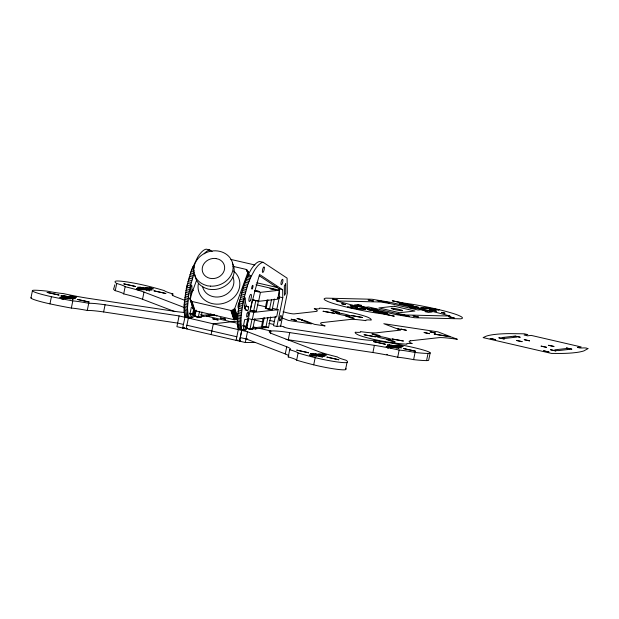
<?xml version="1.0" encoding="UTF-8"?>
<svg xmlns="http://www.w3.org/2000/svg" width="619" height="619" viewBox="0 0 619 619"><rect width="100%" height="100%" fill="white"/><g stroke="black" fill="none" stroke-linecap="round" stroke-linejoin="round"><path stroke-width="0.93" d="M286.071 339.444A39.353 3.637 11.5 0 1 288.261 339.769L373.915 352.675A39.678 3.668 11.5 0 1 397.7 357.24A23.901 2.205 11.5 0 1 413.616 359.639A59.741 5.517 11.5 0 0 425.532 360.591L426.568 360.606L428.031 353.434L426.986 353.418A59.741 5.517 11.5 0 1 415.078 352.459A23.901 2.205 11.5 0 0 399.154 350.06A39.678 3.668 11.5 0 0 375.377 345.503L289.723 332.596A39.353 3.637 11.5 0 0 273.706 334.376L319.125 351.77A39.678 3.668 11.5 0 0 337.432 356.939A23.901 2.205 11.5 0 0 345.866 360.173A59.741 5.517 11.5 0 1 347.29 362.293L347.004 362.455A22.98 2.12 11.5 0 1 315.172 357.658L313.137 357.148A59.741 5.517 11.5 0 1 298.11 352.977A23.901 2.205 11.5 0 0 289.669 349.743A39.678 3.668 11.5 0 0 287.208 346.957L247.499 331.738L179.1 315.922L176.91 326.685L182.69 328.024L184.919 317.261L184.137 311.543L184.168 304.269L186.598 286.992L191.581 269.768L197.701 257.125A46.943 12.883 -77 0 1 206.289 249.163L209.74 249.96L212.131 251.538M255.043 342.531L245.31 342.5L186.141 328.821L188.362 318.05L187.503 308.13L188.447 296.702L190.435 285.986L193.879 273.784L190.428 272.987M237.178 340.241L236.087 340.365L238.307 329.602L237.534 323.884L237.557 316.611L239.615 301.128L244.389 283.703L247.414 276.236L251.09 269.466A46.943 12.883 -77 0 1 259.686 261.504L263.129 262.301L287.084 278.117L287.332 293.151L280.531 326.608M240.621 341.038L239.53 341.162L241.75 330.399L240.977 324.681L241.008 317.408L243.058 301.925L247.832 284.5L250.857 277.033L254.533 270.263A46.943 12.883 -77 0 1 263.129 262.301M232.945 266.348L245.875 269.335L247.53 270.696L247.902 272.321L234.763 308.394L232.682 310.189L230.802 310.436L192.014 301.468L190.884 300.78L190.048 298.056L196.587 280.237M193.082 307.364L193.391 309.415L195.047 310.769L234.307 319.76L236.149 319.296L237.797 317.702L234.763 308.394M30.95 297.94L32.412 290.768M183.456 324.433L177.645 323.103L102.661 311.806A39.678 3.668 11.5 0 0 87.271 310.459A23.901 2.205 11.5 0 0 71.347 308.061A59.741 5.517 11.5 0 1 52.228 304.347L49.961 303.859L51.423 296.687A22.98 2.12 11.5 0 1 34.548 290.218L35.585 290.234A59.741 5.517 11.5 0 1 47.501 291.193A23.901 2.205 11.5 0 0 63.417 293.592A39.678 3.668 11.5 0 0 87.202 298.149L172.856 311.063A39.353 3.637 11.5 0 0 184.516 312.502M61.614 298.822L61.977 297.027L67.231 298.188L64.361 298.435L59.741 297.321L61.977 297.027M61.892 298.838L62.256 297.043M62.248 298.869L62.612 297.074M62.666 298.923L63.03 297.128M63.192 297.577L63.564 295.781L71.231 297.244L75.325 298.698L68.516 298.01L60.91 295.781L63.564 295.781M63.13 299L63.494 297.205M63.625 299.085L64.299 295.882M64.724 297.793L65.096 295.998M65.568 297.932L65.939 296.137M66.45 298.087L66.813 296.3M67.347 298.257L67.711 296.47M68.252 298.443L68.616 296.648M69.15 298.637L69.514 296.841M69.862 298.799L70.226 297.004M70.024 298.838L70.388 297.043M70.674 297.793L71.046 295.998L76.493 297.159L73.615 297.406L68.995 296.292L71.046 295.998M70.876 297.785L71.239 295.998M70.868 299.039L71.518 296.006M71.51 297.84L71.874 296.044M72.384 299.441L72.748 297.646M71.347 308.061L72.81 300.888A23.901 2.205 11.5 0 1 88.734 303.287A39.678 3.668 11.5 0 1 104.116 304.633L179.1 315.922M73.034 299.627L73.406 297.84M73.398 298.157L73.769 296.362M73.909 298.265L74.28 296.47M74.404 298.373L74.767 296.586M74.86 298.49L75.224 296.702M87.271 310.459L88.734 303.287M103.621 311.945L105.075 304.772M114.84 284.786L113.826 288.531A59.741 5.517 11.5 0 0 115.25 290.659A23.901 2.205 11.5 0 1 123.684 293.893A39.678 3.668 11.5 0 1 141.991 299.062L174.852 311.643M115.25 290.659L116.712 283.487A59.741 5.517 11.5 0 1 115.289 281.359L115.567 281.196A22.98 2.12 11.5 0 1 147.407 285.993L149.442 286.504A59.741 5.517 11.5 0 1 164.468 290.682A23.901 2.205 11.5 0 0 172.902 293.909A39.678 3.668 11.5 0 0 175.363 296.694L184.772 300.308M123.684 293.893L125.146 286.713A23.901 2.205 11.5 0 0 116.712 283.487M138.114 290.28L138.478 288.493L143.925 289.646L141.047 289.893L136.443 288.733L138.478 288.493M138.308 290.28L138.671 288.485M138.586 290.296L138.95 288.5M138.942 290.326L139.306 288.531M139.36 290.381L140.002 287.216L147.616 288.624L152.011 290.125L145.542 289.537L137.604 287.27L140.002 287.216M140.343 289.096L140.706 287.301M141.117 289.205L141.488 287.409M141.944 289.336L142.316 287.549M142.811 289.491L143.182 287.696M143.709 289.653L144.072 287.858M142.548 299.263L144.003 292.091L143.446 291.889A39.678 3.668 11.5 0 0 125.146 286.713M144.614 289.831L144.978 288.036M145.511 290.025L145.875 288.23M146.401 290.218L146.765 288.423M146.556 290.257L146.92 288.462M147.252 290.419L147.616 288.624M148.815 290.822L149.179 289.027M149.581 289.514L149.945 287.719C162.805 290.907 135.012 286.953 149.945 287.719M149.496 291.015L149.86 289.22M150.092 289.615L150.456 287.82M150.603 289.723L150.966 287.928M172.539 295.704L172.902 293.909M189.685 317.315L191.403 317.717L193.708 309.57M202.065 312.115L200.974 317.501L198.328 317.238L194.08 315.907L195.178 310.521M194.884 316.402L196.161 310.127M199.426 311.821L198.335 317.199L194.072 315.945L195.836 316.139M209.044 316.386L209.415 314.591L212.859 315.388L201.214 316.688M211.11 334.593L213.3 323.83L237.843 321.099M239.53 341.162L241.72 330.399L243.205 330.237L243.94 326.646L243.275 326.724L244.737 319.543L247.646 319.226L246.184 326.399L242.942 325.873M243.074 329.656L244.791 330.059L245.526 326.468M248.559 318.483L246.555 328.349L252.637 329.44L254.827 318.684M252.397 299.65L250.208 310.413L253.651 311.21L256.289 311.504L258.479 300.741L256.715 300.548M245.31 342.5L247.499 331.738M252.01 319.28L249.999 329.146L245.751 327.853L247.507 328.047M253.651 311.21L255.84 300.447M252.32 319.551L253.775 312.378L278.117 309.662L276.654 316.843L252.32 319.551L247.623 318.468M258.61 301.321L260.437 292.354L279.486 290.226L277.66 299.194L258.61 301.321L252.034 299.797M255.701 329.347L256.065 327.559L253.318 326.917M263.261 318.011L261.62 326.081L268.507 327.675L270.696 316.913M266.913 300.076L265.272 308.146L272.159 309.74L274.349 298.977M262.054 328.643L262.417 326.847L265.861 327.644L254.223 328.944L252.498 328.542M264.251 317.617L262.425 326.584L265.868 327.381L267.88 317.516M266.077 308.649L267.903 299.673M269.52 309.438L271.524 299.581M270.371 333.68L270.913 330.987L259.516 328.356M275.378 316.41L273.49 325.679L276.933 326.476L280.608 326.066L284.051 326.863A5.393 0.495 11.5 0 0 285.986 327.776A5.393 0.495 11.5 0 0 291.681 328.968L358.455 339.026A39.678 3.668 11.5 0 0 373.845 340.365A23.901 2.205 11.5 0 0 389.769 342.764A59.741 5.517 11.5 0 1 408.888 346.485L411.155 346.973A22.98 2.12 11.5 0 1 428.031 353.434M276.701 309.91L279.339 296.927L279.208 288.918L259.33 275.795M276.933 326.476L282.782 297.724L282.651 289.715L259.593 274.496A141.658 38.881 -77 0 0 246.246 329.896L244.791 330.059M288.856 355.886A39.678 3.668 11.5 0 0 285.754 354.138L285.274 353.944L286.729 346.764M288.261 339.769L289.723 332.596M345.735 368.344A59.741 5.517 11.5 0 1 345.828 369.473L345.549 369.636A22.98 2.12 11.5 0 1 313.709 364.839L311.682 364.328A59.741 5.517 11.5 0 1 296.648 360.15A23.901 2.205 11.5 0 0 288.214 356.915L289.669 349.743M296.648 360.15L298.11 352.977M311.071 356.544L311.442 354.749L316.889 355.91L314.011 356.149L309.392 355.035L311.442 354.749M311.264 356.536L311.636 354.741M311.55 356.552L311.914 354.757M311.906 356.583L312.27 354.795M312.316 356.645L312.959 353.472L320.58 354.888L324.967 356.382L318.506 355.793L310.568 353.534L312.959 353.472M313.307 355.352L313.671 353.557M314.909 355.6L315.272 353.805M313.709 364.839L315.172 357.658M315.775 355.747L316.139 353.952M316.673 355.91L317.036 354.122M317.57 356.095L317.942 354.3M318.476 356.281L318.839 354.486M319.358 356.474L319.729 354.687M319.52 356.513L319.884 354.718M320.216 356.676L320.58 354.888M321.021 356.884L321.393 355.089M321.779 357.078L322.143 355.291M322.545 355.77L322.909 353.975C335.769 357.163 307.976 353.217 322.909 353.975M322.46 357.279L322.824 355.484M323.056 355.871L323.42 354.076M323.567 355.979L323.93 354.184M345.549 369.636L347.004 362.455M372.917 352.521L374.371 345.348M387.765 348.002L388.128 346.207L393.576 347.367L390.705 347.607L386.086 346.493L388.128 346.207M387.958 347.994L388.322 346.199M388.237 348.01L388.608 346.214M388.879 346.679L389.243 344.884L396.74 346.214L401.669 347.87L394.86 347.189L387.254 344.953L389.243 344.884M389.544 346.756L389.908 344.961M390.488 348.358L390.852 346.563M391.076 346.973L391.44 345.178M390.999 348.466L391.363 346.679M391.494 348.582L391.858 346.787M391.92 347.112L392.284 345.317M392.794 347.267L393.158 345.472M393.692 347.437L394.063 345.642M394.597 347.615L394.968 345.828M395.495 347.808L395.866 346.021M396.214 347.971L396.578 346.176M396.369 348.01L396.74 346.214M397.212 348.211L397.576 346.416M398.002 348.412L398.636 345.278C413.554 348.365 385.815 345.286 398.636 345.278M398.737 347.143L399.1 345.348M398.729 348.613L399.093 346.818M399.232 347.228L399.603 345.433M397.7 357.24L399.154 350.06M399.75 347.329L400.114 345.534M413.616 359.639L415.078 352.459M430.166 352.892L428.704 360.065A22.98 2.12 11.5 0 1 426.568 360.606M247.066 313.524L246.88 314.212A2.755 0.758 -77 0 0 246.702 316.634L246.811 316.959A2.755 0.758 -77 0 0 247.925 315.938L248.149 315.319A2.755 0.758 -77 0 0 248.552 312.417A2.755 0.758 -77 0 0 247.793 311.991L247.159 313.268M196.726 316.827L194.939 316.108M198.119 317.114L200.223 317.253M210.692 314.413L211.559 314.375M215.776 315.334L215.683 315.574M246.486 328.132L247.352 328.085M192.803 307.039L191.348 307.202L189.886 314.375L190.544 314.305L189.816 317.895L188.331 318.058M201.299 315.497L209.415 314.591M191.403 317.717L192.857 317.555A141.658 38.881 -77 0 1 194.273 310.104M186.868 325.23L236.845 336.775M182.69 328.024L187.232 328.697L182.729 328.016M252.544 327.946L262.417 326.847M240.257 337.572L246.037 338.91L285.274 353.944M266.425 308.339C265.327 308.788 272.817 310.15 270.696 309.167M194.939 316.139L195.689 316.139L195.225 316.139M262.773 326.275L262.673 326.553M251.778 329.246L251.028 329.246M251.476 329.285L251.817 329.153M246.037 338.91L247.708 338.933M254.564 290.381L259.554 291.534L254.881 290.76M211.102 314.375L211.551 314.413M215.691 315.535L214.654 315.458M237.882 324.495L237.023 324.503L237.75 324.836M266.897 327.474L267.454 327.242M211.713 314.336L209.949 314.173L216.836 315.767L216.039 315.233M216.843 315.729L210.762 314.638M194.08 315.907L195.844 316.1M266.905 327.443L263.632 326.809L264.267 327.002M251.035 329.207L247.755 328.581M283.015 311.86L284.608 312.1A5.393 0.495 11.5 0 0 289.777 313.376A5.393 0.495 11.5 0 0 294.133 313.903L316.294 311.419A39.678 3.668 11.5 0 0 314.235 308.719A23.901 2.205 11.5 0 0 319.52 308.123A59.741 5.517 11.5 0 1 332.039 309.252L333.842 309.485A22.98 2.12 11.5 0 1 368.29 317.446L368.986 317.795A59.741 5.517 11.5 0 1 371.191 320.069A23.901 2.205 11.5 0 0 365.899 320.657A39.678 3.668 11.5 0 0 350.826 319.404L322.321 322.561A39.353 3.637 11.5 0 0 325.114 325.95L314.568 324.364L304.447 320.487L301.26 320.008L311.388 323.884L288.485 320.433L282.303 318.065M212.603 315.025L214.661 315.419M198.792 317.183L196.734 316.789M189.956 317.88L191.519 317.965L189.607 317.323M250.463 329.13L249.093 328.89M242.81 330.128L244.907 330.314L242.996 329.672M268.112 308.564L268.816 308.703M213.3 315.172L214.004 315.311M264.452 326.538L265.164 326.639M186.528 328.418L187.232 328.55M239.917 340.76L240.621 340.891M386.836 354.362L387.355 354.47M51.423 296.687L53.683 297.166A59.741 5.517 11.5 0 0 72.81 300.888M252.939 310.467L253.635 310.622M213.493 314.692L214.182 314.885M249.295 328.403L249.983 328.596M230.856 259.423L254.904 264.978M248.049 274.906L251.492 275.703M247.414 276.236L250.857 277.033M246.788 277.622L250.238 278.418M192.78 266.727L194.505 267.122M246.176 279.068L249.619 279.865M256.87 282.798L277.219 287.502M192.176 268.22L193.894 268.623M245.565 280.562L249.008 281.359M279.208 288.918L282.651 289.715M191.581 269.768L194.165 270.364M244.969 282.109L248.412 282.906M255.995 284.802L279.486 290.226M191 271.354L194.443 272.151M244.389 283.703L247.832 284.5M243.824 285.328L247.267 286.125M189.878 274.658L193.321 275.455M243.275 286.999L246.718 287.796M254.804 291.046L260.437 292.354M279.339 296.927L282.782 297.724M189.344 276.36L192.795 277.157M242.741 288.702L246.184 289.499M277.397 297.925L279.246 298.35M188.834 278.086L192.277 278.883M242.222 290.427L245.666 291.224M188.338 279.834L191.782 280.631M241.727 292.183L245.178 292.973M187.867 281.606L191.31 282.403M241.255 293.948L244.706 294.745M187.418 283.394L190.861 284.191M240.806 295.735L244.257 296.532M253.256 299.851L254.974 300.246M186.992 285.189L190.435 285.986M240.381 297.53L243.832 298.327M186.598 286.992L190.041 287.781M239.986 299.333L243.429 300.13M257.45 304.888L265.899 306.838M272.476 308.363L278.117 309.662M186.218 288.787L189.662 289.584M239.615 301.128L243.058 301.925M185.878 290.582L189.321 291.379M239.267 302.931L242.71 303.728M185.553 292.377L189.004 293.166M238.949 304.718L242.393 305.515M245.031 309.864L247.615 310.459A1.842 0.503 -77 0 0 248.513 308.61A1.842 0.503 -77 0 0 248.351 306.869L244.9 306.08A1.842 0.503 -77 0 1 244.815 308.719M185.267 294.149L188.71 294.946M238.655 306.49L242.099 307.287M185.004 295.905L188.447 296.702M238.4 308.247L241.843 309.043M250.022 311.504L253.775 312.378M184.779 297.638L188.222 298.435M238.168 309.98L241.611 310.777M184.578 299.348L188.021 300.145M237.967 311.69L241.41 312.487M261.272 318.468L263.121 318.893M269.598 320.394L274.225 321.462M184.408 301.027L187.851 301.824M237.797 313.369L241.248 314.166M184.276 302.668L187.719 303.465M237.665 315.009L241.108 315.806M254.038 319.93L262.363 321.849M268.839 323.35L273.459 324.418M184.168 304.269L187.611 305.066M237.557 316.611L241.008 317.408M184.098 305.825L187.542 306.622M237.487 318.166L240.93 318.963M184.06 307.334L187.503 308.13M237.448 319.675L240.892 320.472M184.052 308.796L187.495 309.593M237.441 321.137L240.892 321.934M184.083 310.196L187.526 310.993M237.472 322.538L240.915 323.335M193.414 313.075L195.171 313.477M200.432 314.692L203.063 315.303M206.506 316.1L237.711 323.311M184.137 311.543L187.588 312.34M237.534 323.884L240.977 324.681M189.352 313.26L192.795 314.057M242.741 325.602L246.184 326.399M189.553 313.531L192.138 314.127M184.23 312.819L187.673 313.616M237.619 325.161L241.07 325.958M184.354 314.034L187.797 314.831M237.742 326.383L241.193 327.172M184.508 315.179L187.959 315.976M237.905 327.528L241.348 328.325M191.139 317.152L192.857 317.555M184.702 316.255L188.145 317.052M238.091 328.604L241.534 329.393M198.962 316.773L198.32 316.611L198.954 316.812M250.865 310.49L255.229 311.071M246.803 328.287L247.755 328.612M195.55 316.479L196.091 316.634M267.044 327.103L267.756 327.466M211.009 314.576L211.419 314.715L210.762 314.46M247.205 328.465L246.494 328.093M237.626 340.156L238.036 340.295M184.648 327.954L184.16 327.776M144.003 292.091L184.385 307.558M271.354 309.237L272.159 309.74M255.485 311.009L256.289 311.504M267.702 327.172L268.499 327.714M251.832 328.944L252.629 329.478M200.161 316.998L200.966 317.532M244.892 307.898L245.062 308.386M193.19 290.644L193.105 290.404A3.675 1.006 -77 0 0 191.464 292.153A3.675 1.006 -77 0 0 190.822 296.741L190.969 297.166M247.716 271.076L248.946 274.859M247.53 270.696L248.73 274.434M247.298 270.341L248.73 274.859M247.004 270.031L248.397 274.441M246.664 269.752L247.492 272.29M246.292 269.52L246.842 271.207M234.531 308.78L237.564 318.089M234.245 309.144L237.278 318.445M233.905 309.469L236.938 318.77M233.533 309.755L236.566 319.056M233.115 309.995L236.149 319.296M232.682 310.189L235.715 319.497M232.218 310.336L235.251 319.636M231.746 310.421L234.779 319.729M231.274 310.459L234.307 319.76M230.802 310.436L233.835 319.737M192.014 301.468L195.047 310.769M191.604 301.283L194.637 310.591M191.225 301.051L194.258 310.359M190.048 298.056L192.803 306.513M190.884 300.78L193.917 310.08M189.987 298.482L193.631 309.763M189.987 298.907L193.391 309.415M192.772 306.018A4.596 1.261 -77 0 1 192.648 305.337M277.591 287.309A4.596 1.261 -77 0 1 276.678 286.976M192.424 291.657A20.218 5.548 -77 0 1 191.905 286.094A1.834 0.503 -77 0 0 191.263 285.723A1.834 0.503 -77 0 0 190.621 288.23L190.629 289.576A23.901 6.561 -77 0 0 191.054 293.924M204.169 253.79A46.943 12.883 -77 0 1 209.74 249.96M187.201 287.023A1.834 0.503 -77 0 1 187.263 286.566M248.351 306.869A20.218 5.548 -77 0 1 245.294 298.435A1.834 0.503 -77 0 0 244.652 298.064A1.834 0.503 -77 0 0 244.018 300.571L244.018 301.917A23.901 6.561 -77 0 0 247.615 310.459M244.435 306.065A20.218 5.548 -77 0 1 243.994 305.91M233.556 270.99A21.139 18.5 -18.1 0 1 225.184 302.823A21.139 18.5 -18.1 0 1 198.42 283.309M232.953 277.002A15.97 13.974 -18.1 0 1 222.144 296.253A15.97 13.974 -18.1 0 1 202.552 286.342M238.733 308.27A3.675 1.006 -77 0 1 238.245 308.061L238.106 307.604A3.675 1.006 -77 0 1 238.524 303.844A3.675 1.006 -77 0 1 239.948 301.167M191.41 294.551A1.826 0.503 -77 0 1 191.557 293.638M239.151 303.658A1.826 0.503 -77 0 1 239.321 303.325M232.365 263.145A19.916 17.425 -18.1 0 1 230.33 281.281A19.916 17.425 -18.1 0 1 211.675 289.522L208.448 289.189L205.013 287.982A19.916 17.425 -18.1 0 1 194.9 274.65M288.64 356.776A39.678 3.668 11.5 0 1 288.214 356.915M49.961 303.859A22.98 2.12 11.5 0 1 31.136 297.646M367.848 309.57L373.195 310.73L367.848 309.57M413.391 306.25L418.738 307.403L413.391 306.25M350.199 305.786L357.364 307.256L350.199 305.786M429.261 309.655L436.418 311.125L429.261 309.655M285.607 283.819L284.322 286.055L284.477 295.364L285.761 293.127L285.607 283.819M323.126 311.256L334.469 313.284L323.126 311.256M350.988 315.458L362.332 317.485L350.988 315.458M364.134 334.763L375.478 336.79L364.134 334.763M391.989 338.964L403.333 340.992L391.989 338.964M347.661 306.978L351.577 307.922A23.901 2.205 11.5 0 0 365.821 309.345L362.378 308.548A20.218 1.865 11.5 0 1 348.876 307.094L347.661 306.978M438.972 309.964L437.718 309.879A20.218 1.865 11.5 0 0 424.216 308.432L420.773 307.635A23.901 2.205 11.5 0 1 435.018 309.059L438.972 309.964M587.934 348.644L583.895 350.888A330.345 30.517 11.5 0 1 576.351 352.49L573.101 352.853A329.525 30.439 11.5 0 1 561.24 353.449L551.498 353.418L483.106 337.603L486.333 336.125A329.525 30.439 11.5 0 1 493.931 334.554L497.212 334.19A330.345 30.517 11.5 0 1 509.197 333.618L524.324 333.811L527.767 334.608L524.1 335.018L527.543 335.815L531.218 335.405L581.164 346.95L577.488 347.36C580.8 348.954 585.11 346.903 587.934 348.644M47.176 292.423L58.967 295.046L47.176 292.423M77.313 299.395L89.113 302.018L77.313 299.395M123.87 283.881L135.662 286.504L123.87 283.881M154.007 290.853L165.807 293.476L154.007 290.853M296.834 350.145L308.626 352.768L296.834 350.145M326.971 357.109L338.763 359.732L326.971 357.109M373.52 341.603L385.32 344.226L373.52 341.603M403.665 348.567L415.457 351.19L403.665 348.567M331.088 310.367C343.94 315.636 340.365 311.372 331.088 310.367M345.859 316.023C358.656 321.276 355.182 317.044 345.859 316.023M372.096 333.873C384.941 339.142 381.366 334.879 372.096 333.873M386.86 339.529C399.665 344.783 396.191 340.551 386.86 339.529M270.147 288.616L275.432 289.762L270.147 288.616M212.789 318.831L218.066 319.984L212.789 318.831M220.271 317.996L225.548 319.149L220.271 317.996M332.581 299.047L337.866 300.2L332.581 299.047M291.193 319.249L296.478 320.394L291.193 319.249M297.12 318.584L302.405 319.737L297.12 318.584M368.251 299.906L373.536 301.051L368.251 299.906M371.81 308.37L377.095 309.523L371.81 308.37M409.616 307.411L414.9 308.564L409.616 307.411M413.175 315.883L418.459 317.036L413.175 315.883M400.965 329.115L406.25 330.267L400.965 329.115M448.845 316.735L454.129 317.887L448.845 316.735M424.139 332.511L429.424 333.664L424.139 332.511M430.073 331.846L435.358 332.999L430.073 331.846M490.233 338.492L495.517 339.645L490.233 338.492M498.937 337.819L504.222 338.972L498.937 337.819M514.807 336.055L520.092 337.2L514.807 336.055M516.788 340.512L522.072 341.657L516.788 340.512M524.27 339.676L529.554 340.829L524.27 339.676M541.145 346.137L546.43 347.29L541.145 346.137M548.627 345.309L553.912 346.462L548.627 345.309M543.621 350.834L548.906 351.987L543.621 350.834M550.601 349.766L555.885 350.919L550.601 349.766M566.478 347.994L571.763 349.147L566.478 347.994M252.095 288.903L251.948 288.934A1.842 0.503 -77 0 1 252.088 286.288A1.842 0.503 -77 0 1 253.009 286.071A1.842 0.503 -77 0 1 252.095 288.903M410.42 340.821L410.134 340.868A39.678 3.668 11.5 0 0 412.192 343.576A23.901 2.205 11.5 0 0 406.907 344.164A59.741 5.517 11.5 0 1 394.388 343.034L392.585 342.81A22.98 2.12 11.5 0 1 358.138 334.848L357.442 334.5A59.741 5.517 11.5 0 1 355.236 332.217A23.901 2.205 11.5 0 0 360.529 331.629A39.678 3.668 11.5 0 0 375.601 332.89L400.578 330.12L397.746 329.037L400.926 329.517L396.052 328.387L383.819 323.706L437.943 331.861L450.083 336.512L434.167 334.113L451.769 337.154L457.356 339.297A39.353 3.637 11.5 0 0 438.554 337.688L410.42 340.821M341.765 303.767L345.216 304.548L341.765 303.767M441.494 312.409L444.945 313.191L441.494 312.409M358.161 304.579L354.455 304.989L396.392 314.684L414.575 317.733L460.544 318.831A46.943 4.333 11.5 0 0 460.791 316.448L458.547 315.381A36.389 3.358 11.5 0 0 403.673 303.047L392.284 300.78L413.213 305.531L410.304 305.848L400.632 303.387L399.178 303.55A141.658 13.084 11.5 0 1 450.028 316.03L405.785 314.97L396.098 313.353L368.491 306.97L365.844 307.264L358.958 305.67L361.604 305.376L358.161 304.579M394.264 306.227L378.921 307.937L399.588 312.711L414.931 311.009L394.264 306.227M376.282 311.125L373.373 311.45L394.311 316.201L382.913 313.926A36.389 3.358 11.5 0 1 328.047 301.592L325.803 300.532A46.943 4.333 11.5 0 1 326.051 298.141L372.019 299.248L390.202 302.289L432.139 311.984L428.433 312.402L424.99 311.605L427.636 311.311L420.742 309.717L418.096 310.011L390.488 303.627L380.801 302.002L336.566 300.942A141.658 13.084 11.5 0 0 387.417 313.431L385.954 313.593L376.282 311.125M513.414 336.272L501.777 337.572L505.22 338.369L516.857 337.069L513.414 336.272M566.416 348.528L554.779 349.82L558.222 350.617L569.859 349.325L566.416 348.528M215.853 258.51L215.056 258.425A11.366 9.95 -18.1 0 0 202.56 271.834A11.366 9.95 -18.1 0 0 220.341 275.942A11.366 9.95 -18.1 0 0 218.863 259.307L215.853 258.51M210.568 286.14L207.342 285.808L203.906 284.601A19.916 17.425 -18.1 0 1 201.322 255.446A19.916 17.425 -18.1 0 1 232.465 262.649A19.916 17.425 -18.1 0 1 210.568 286.14M339.483 313.121L338.701 313.005A7.351 0.681 11.5 0 0 336.078 313.322L336.481 313.485A7.351 0.681 11.5 0 0 345.936 315.667L346.717 315.775A7.351 0.681 11.5 0 0 349.348 315.458L348.938 315.303A7.351 0.681 11.5 0 0 339.483 313.121M380.592 336.643L379.803 336.527A7.351 0.681 11.5 0 0 377.033 336.813L377.428 336.968A7.351 0.681 11.5 0 0 386.836 339.15L387.626 339.266A7.351 0.681 11.5 0 0 390.396 338.988L390.001 338.825A7.351 0.681 11.5 0 0 380.592 336.643M388.384 302.428L377.126 300.54L389.591 302.993L388.384 302.428M408.254 315.868L397.003 313.98L409.469 316.441L408.254 315.868M264.081 267.129L263.895 267.06A2.755 0.758 -77 0 0 262.634 269.482A2.755 0.758 -77 0 0 262.611 272.368L262.804 272.437A2.755 0.758 -77 0 0 264.065 270.016A2.755 0.758 -77 0 0 264.081 267.129M282.674 279.401L282.488 279.331A2.755 0.758 -77 0 0 281.219 281.753A2.755 0.758 -77 0 0 281.204 284.639L281.39 284.709A2.755 0.758 -77 0 0 282.651 282.287A2.755 0.758 -77 0 0 282.674 279.401M393.251 309.16A5.881 0.542 11.5 0 0 402.613 310.707A5.881 0.542 11.5 0 0 394.914 308.548A5.881 0.542 11.5 0 0 393.251 309.16M250.401 300.354A3.675 1.006 -77 0 0 251.152 294.412A3.675 1.006 -77 0 0 248.962 298.946A3.675 1.006 -77 0 0 250.401 300.354M280.6 320.038A2.755 0.758 -77 0 0 281.165 315.582A2.755 0.758 -77 0 0 279.517 318.978A2.755 0.758 -77 0 0 280.6 320.038"/></g></svg>
